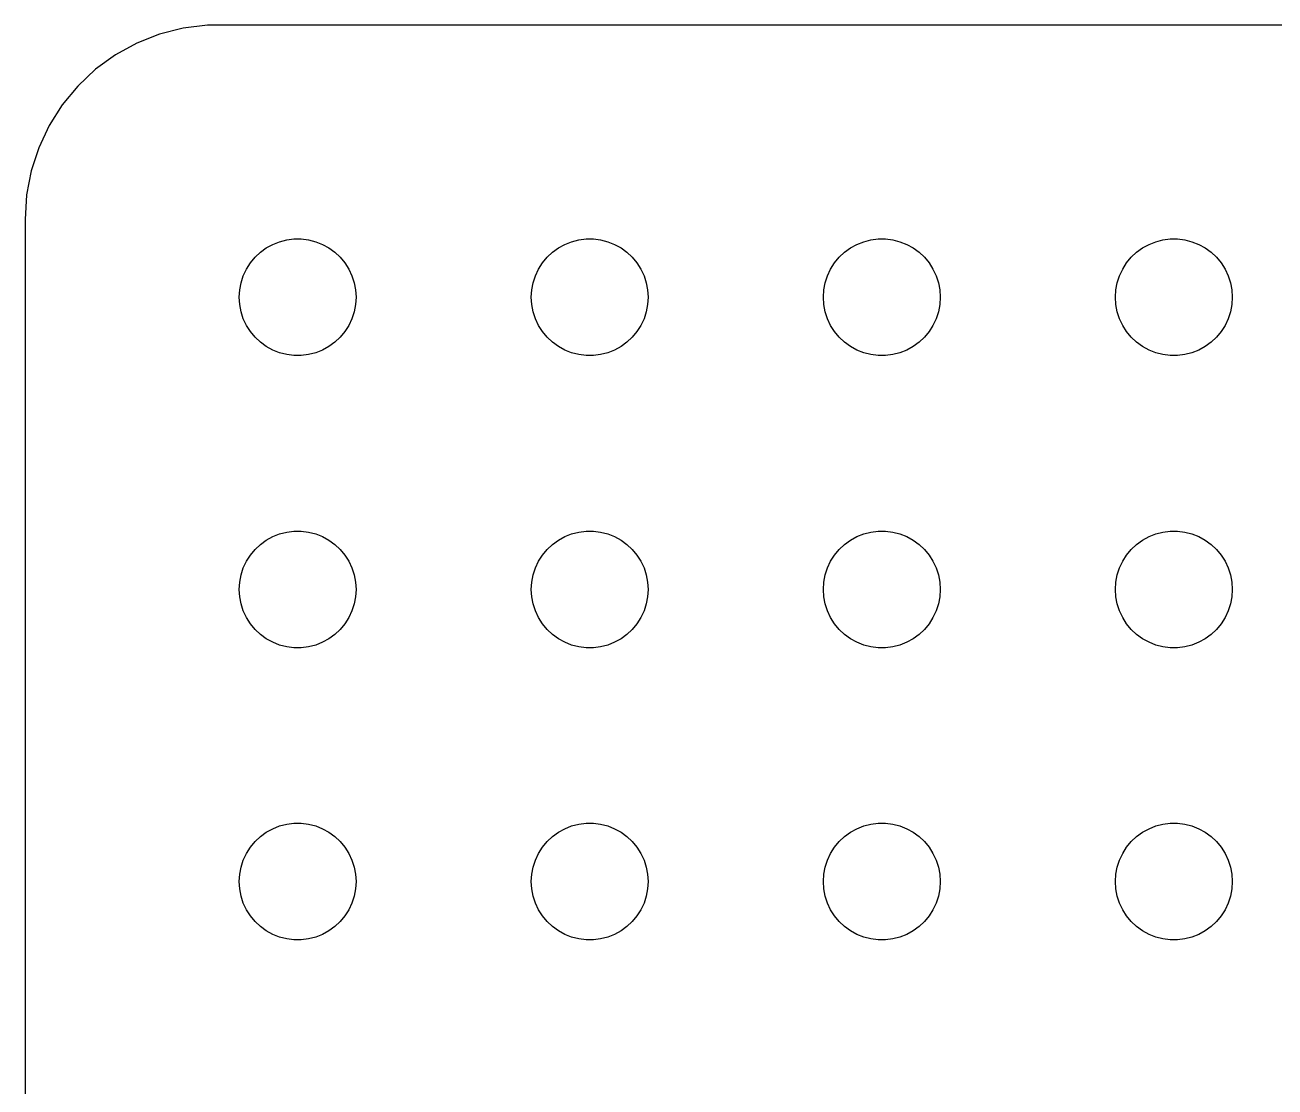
# Model space of a CAD drawing. Header units: metres. Extents: x -134 to 134, y 290 to 736.
# Drawn here: x -134.5 to -102.4, y 366.73 to 393.99 of the extents above; entities that cross this region are included whole.
import ezdxf

# ---------------------------------------------------------------- set-up
doc = ezdxf.new("R2010")
doc.units = ezdxf.units.M

msp = doc.modelspace()

# ---------------------------------------------------------------- linework, layer by layer
for p, q in [((-130.437, 393.911), (-131.045, 393.755)), ((-129.814, 393.99), (-130.437, 393.911)), ((129.814, 393.99), (-129.814, 393.99)), ((-131.629, 393.524), (-132.179, 393.222)), ((-131.045, 393.755), (-131.629, 393.524)), ((-132.179, 393.222), (-132.687, 392.853)), ((-132.687, 392.853), (-133.145, 392.423)), ((-133.145, 392.423), (-133.545, 391.939)), ((-133.545, 391.939), (-133.882, 391.409)), ((-133.882, 391.409), (-134.149, 390.841)), ((-134.149, 390.841), (-134.343, 390.243)), ((-134.343, 390.243), (-134.461, 389.627)), ((-134.461, 389.627), (-134.5, 389)), ((-134.5, 389), (-134.5, 295)), ((-128.139, 388.357), (-127.964, 388.427)), ((-127.964, 388.427), (-127.781, 388.473)), ((-127.781, 388.473), (-127.594, 388.497)), ((-127.594, 388.497), (-127.406, 388.497)), ((-127.406, 388.497), (-127.219, 388.473)), ((-127.219, 388.473), (-127.036, 388.427)), ((-127.036, 388.427), (-126.861, 388.357)), ((-120.639, 388.357), (-120.464, 388.427)), ((-120.464, 388.427), (-120.281, 388.473)), ((-120.281, 388.473), (-120.094, 388.497)), ((-120.094, 388.497), (-119.906, 388.497)), ((-119.906, 388.497), (-119.719, 388.473)), ((-119.719, 388.473), (-119.536, 388.427)), ((-119.536, 388.427), (-119.361, 388.357)), ((-113.139, 388.357), (-112.964, 388.427)), ((-112.964, 388.427), (-112.781, 388.473)), ((-112.781, 388.473), (-112.594, 388.497)), ((-112.594, 388.497), (-112.406, 388.497)), ((-112.406, 388.497), (-112.219, 388.473)), ((-112.219, 388.473), (-112.036, 388.427)), ((-112.036, 388.427), (-111.861, 388.357)), ((-105.639, 388.357), (-105.464, 388.427)), ((-105.464, 388.427), (-105.281, 388.473)), ((-105.281, 388.473), (-105.094, 388.497)), ((-105.094, 388.497), (-104.906, 388.497)), ((-104.906, 388.497), (-104.719, 388.473)), ((-104.719, 388.473), (-104.536, 388.427)), ((-104.536, 388.427), (-104.361, 388.357)), ((-128.593, 388.027), (-128.456, 388.156)), ((-128.456, 388.156), (-128.304, 388.266)), ((-128.304, 388.266), (-128.139, 388.357)), ((-126.861, 388.357), (-126.696, 388.266)), ((-126.696, 388.266), (-126.544, 388.156)), ((-126.544, 388.156), (-126.407, 388.027)), ((-121.093, 388.027), (-120.956, 388.156)), ((-120.956, 388.156), (-120.804, 388.266)), ((-120.804, 388.266), (-120.639, 388.357)), ((-119.361, 388.357), (-119.196, 388.266)), ((-119.196, 388.266), (-119.044, 388.156)), ((-119.044, 388.156), (-118.907, 388.027)), ((-113.593, 388.027), (-113.456, 388.156)), ((-113.456, 388.156), (-113.304, 388.266)), ((-113.304, 388.266), (-113.139, 388.357)), ((-111.861, 388.357), (-111.696, 388.266)), ((-111.696, 388.266), (-111.544, 388.156)), ((-111.544, 388.156), (-111.407, 388.027)), ((-106.093, 388.027), (-105.956, 388.156)), ((-105.956, 388.156), (-105.804, 388.266)), ((-105.804, 388.266), (-105.639, 388.357)), ((-104.361, 388.357), (-104.196, 388.266)), ((-104.196, 388.266), (-104.044, 388.156)), ((-104.044, 388.156), (-103.907, 388.027)), ((-128.895, 387.552), (-128.814, 387.723)), ((-128.814, 387.723), (-128.714, 387.882)), ((-128.714, 387.882), (-128.593, 388.027)), ((-126.407, 388.027), (-126.286, 387.882)), ((-126.286, 387.882), (-126.186, 387.723)), ((-126.186, 387.723), (-126.105, 387.552)), ((-121.395, 387.552), (-121.314, 387.723)), ((-121.314, 387.723), (-121.214, 387.882)), ((-121.214, 387.882), (-121.093, 388.027)), ((-118.907, 388.027), (-118.786, 387.882)), ((-118.786, 387.882), (-118.686, 387.723)), ((-118.686, 387.723), (-118.605, 387.552)), ((-113.895, 387.552), (-113.814, 387.723)), ((-113.814, 387.723), (-113.714, 387.882)), ((-113.714, 387.882), (-113.593, 388.027)), ((-111.407, 388.027), (-111.286, 387.882)), ((-111.286, 387.882), (-111.186, 387.723)), ((-111.186, 387.723), (-111.105, 387.552)), ((-106.395, 387.552), (-106.314, 387.723)), ((-106.314, 387.723), (-106.214, 387.882)), ((-106.214, 387.882), (-106.093, 388.027)), ((-103.907, 388.027), (-103.786, 387.882)), ((-103.786, 387.882), (-103.686, 387.723)), ((-103.686, 387.723), (-103.605, 387.552)), ((-128.953, 387.373), (-128.895, 387.552)), ((-126.105, 387.552), (-126.047, 387.373)), ((-121.453, 387.373), (-121.395, 387.552)), ((-118.605, 387.552), (-118.547, 387.373)), ((-113.953, 387.373), (-113.895, 387.552)), ((-111.105, 387.552), (-111.047, 387.373)), ((-106.453, 387.373), (-106.395, 387.552)), ((-103.605, 387.552), (-103.547, 387.373)), ((-129, 387), (-128.988, 387.188)), ((-128.988, 387.188), (-128.953, 387.373)), ((-126.047, 387.373), (-126.012, 387.188)), ((-126.012, 387.188), (-126, 387)), ((-121.5, 387), (-121.488, 387.188)), ((-121.488, 387.188), (-121.453, 387.373)), ((-118.547, 387.373), (-118.512, 387.188)), ((-118.512, 387.188), (-118.5, 387)), ((-114, 387), (-113.988, 387.188)), ((-113.988, 387.188), (-113.953, 387.373)), ((-111.047, 387.373), (-111.012, 387.188)), ((-111.012, 387.188), (-111, 387)), ((-106.5, 387), (-106.488, 387.188)), ((-106.488, 387.188), (-106.453, 387.373)), ((-103.547, 387.373), (-103.512, 387.188)), ((-103.512, 387.188), (-103.5, 387)), ((-128.988, 386.812), (-129, 387)), ((-128.953, 386.627), (-128.988, 386.812)), ((-126.012, 386.812), (-126.047, 386.627)), ((-126, 387), (-126.012, 386.812)), ((-121.488, 386.812), (-121.5, 387)), ((-121.453, 386.627), (-121.488, 386.812)), ((-118.512, 386.812), (-118.547, 386.627)), ((-118.5, 387), (-118.512, 386.812)), ((-113.988, 386.812), (-114, 387)), ((-113.953, 386.627), (-113.988, 386.812)), ((-111.012, 386.812), (-111.047, 386.627)), ((-111, 387), (-111.012, 386.812)), ((-106.488, 386.812), (-106.5, 387)), ((-106.453, 386.627), (-106.488, 386.812)), ((-103.512, 386.812), (-103.547, 386.627)), ((-103.5, 387), (-103.512, 386.812)), ((-128.895, 386.448), (-128.953, 386.627)), ((-128.814, 386.277), (-128.895, 386.448)), ((-126.105, 386.448), (-126.186, 386.277)), ((-126.047, 386.627), (-126.105, 386.448)), ((-121.395, 386.448), (-121.453, 386.627)), ((-121.314, 386.277), (-121.395, 386.448)), ((-118.605, 386.448), (-118.686, 386.277)), ((-118.547, 386.627), (-118.605, 386.448)), ((-113.895, 386.448), (-113.953, 386.627)), ((-113.814, 386.277), (-113.895, 386.448)), ((-111.105, 386.448), (-111.186, 386.277)), ((-111.047, 386.627), (-111.105, 386.448)), ((-106.395, 386.448), (-106.453, 386.627)), ((-106.314, 386.277), (-106.395, 386.448)), ((-103.605, 386.448), (-103.686, 386.277)), ((-103.547, 386.627), (-103.605, 386.448)), ((-128.714, 386.118), (-128.814, 386.277)), ((-128.593, 385.973), (-128.714, 386.118)), ((-126.286, 386.118), (-126.407, 385.973)), ((-126.186, 386.277), (-126.286, 386.118)), ((-121.214, 386.118), (-121.314, 386.277)), ((-121.093, 385.973), (-121.214, 386.118)), ((-118.786, 386.118), (-118.907, 385.973)), ((-118.686, 386.277), (-118.786, 386.118)), ((-113.714, 386.118), (-113.814, 386.277)), ((-113.593, 385.973), (-113.714, 386.118)), ((-111.286, 386.118), (-111.407, 385.973)), ((-111.186, 386.277), (-111.286, 386.118)), ((-106.214, 386.118), (-106.314, 386.277)), ((-106.093, 385.973), (-106.214, 386.118)), ((-103.786, 386.118), (-103.907, 385.973)), ((-103.686, 386.277), (-103.786, 386.118)), ((-128.456, 385.844), (-128.593, 385.973)), ((-128.304, 385.734), (-128.456, 385.844)), ((-126.544, 385.844), (-126.696, 385.734)), ((-126.407, 385.973), (-126.544, 385.844)), ((-120.956, 385.844), (-121.093, 385.973)), ((-120.804, 385.734), (-120.956, 385.844)), ((-119.044, 385.844), (-119.196, 385.734)), ((-118.907, 385.973), (-119.044, 385.844)), ((-113.456, 385.844), (-113.593, 385.973)), ((-113.304, 385.734), (-113.456, 385.844)), ((-111.544, 385.844), (-111.696, 385.734)), ((-111.407, 385.973), (-111.544, 385.844)), ((-105.956, 385.844), (-106.093, 385.973)), ((-105.804, 385.734), (-105.956, 385.844)), ((-104.044, 385.844), (-104.196, 385.734)), ((-103.907, 385.973), (-104.044, 385.844)), ((-128.139, 385.643), (-128.304, 385.734)), ((-127.964, 385.573), (-128.139, 385.643)), ((-127.781, 385.527), (-127.964, 385.573)), ((-127.594, 385.503), (-127.781, 385.527)), ((-127.406, 385.503), (-127.594, 385.503)), ((-127.219, 385.527), (-127.406, 385.503)), ((-127.036, 385.573), (-127.219, 385.527)), ((-126.861, 385.643), (-127.036, 385.573)), ((-126.696, 385.734), (-126.861, 385.643)), ((-120.639, 385.643), (-120.804, 385.734)), ((-120.464, 385.573), (-120.639, 385.643)), ((-120.281, 385.527), (-120.464, 385.573)), ((-120.094, 385.503), (-120.281, 385.527)), ((-119.906, 385.503), (-120.094, 385.503)), ((-119.719, 385.527), (-119.906, 385.503)), ((-119.536, 385.573), (-119.719, 385.527)), ((-119.361, 385.643), (-119.536, 385.573)), ((-119.196, 385.734), (-119.361, 385.643)), ((-113.139, 385.643), (-113.304, 385.734)), ((-112.964, 385.573), (-113.139, 385.643)), ((-112.781, 385.527), (-112.964, 385.573)), ((-112.594, 385.503), (-112.781, 385.527)), ((-112.406, 385.503), (-112.594, 385.503)), ((-112.219, 385.527), (-112.406, 385.503)), ((-112.036, 385.573), (-112.219, 385.527)), ((-111.861, 385.643), (-112.036, 385.573)), ((-111.696, 385.734), (-111.861, 385.643)), ((-105.639, 385.643), (-105.804, 385.734)), ((-105.464, 385.573), (-105.639, 385.643)), ((-105.281, 385.527), (-105.464, 385.573)), ((-105.094, 385.503), (-105.281, 385.527)), ((-104.906, 385.503), (-105.094, 385.503)), ((-104.719, 385.527), (-104.906, 385.503)), ((-104.536, 385.573), (-104.719, 385.527)), ((-104.361, 385.643), (-104.536, 385.573)), ((-104.196, 385.734), (-104.361, 385.643)), ((-127.781, 380.973), (-127.594, 380.997)), ((-127.594, 380.997), (-127.406, 380.997)), ((-127.406, 380.997), (-127.219, 380.973)), ((-120.281, 380.973), (-120.094, 380.997)), ((-120.094, 380.997), (-119.906, 380.997)), ((-119.906, 380.997), (-119.719, 380.973)), ((-112.781, 380.973), (-112.594, 380.997)), ((-112.594, 380.997), (-112.406, 380.997)), ((-112.406, 380.997), (-112.219, 380.973)), ((-105.281, 380.973), (-105.094, 380.997)), ((-105.094, 380.997), (-104.906, 380.997)), ((-104.906, 380.997), (-104.719, 380.973)), ((-128.456, 380.656), (-128.304, 380.766)), ((-128.304, 380.766), (-128.139, 380.857)), ((-128.139, 380.857), (-127.964, 380.927)), ((-127.964, 380.927), (-127.781, 380.973)), ((-127.219, 380.973), (-127.036, 380.927)), ((-127.036, 380.927), (-126.861, 380.857)), ((-126.861, 380.857), (-126.696, 380.766)), ((-126.696, 380.766), (-126.544, 380.656)), ((-120.956, 380.656), (-120.804, 380.766)), ((-120.804, 380.766), (-120.639, 380.857)), ((-120.639, 380.857), (-120.464, 380.927)), ((-120.464, 380.927), (-120.281, 380.973)), ((-119.719, 380.973), (-119.536, 380.927)), ((-119.536, 380.927), (-119.361, 380.857)), ((-119.361, 380.857), (-119.196, 380.766)), ((-119.196, 380.766), (-119.044, 380.656)), ((-113.456, 380.656), (-113.304, 380.766)), ((-113.304, 380.766), (-113.139, 380.857)), ((-113.139, 380.857), (-112.964, 380.927)), ((-112.964, 380.927), (-112.781, 380.973)), ((-112.219, 380.973), (-112.036, 380.927)), ((-112.036, 380.927), (-111.861, 380.857)), ((-111.861, 380.857), (-111.696, 380.766)), ((-111.696, 380.766), (-111.544, 380.656)), ((-105.956, 380.656), (-105.804, 380.766)), ((-105.804, 380.766), (-105.639, 380.857)), ((-105.639, 380.857), (-105.464, 380.927)), ((-105.464, 380.927), (-105.281, 380.973)), ((-104.719, 380.973), (-104.536, 380.927)), ((-104.536, 380.927), (-104.361, 380.857)), ((-104.361, 380.857), (-104.196, 380.766)), ((-104.196, 380.766), (-104.044, 380.656)), ((-128.814, 380.223), (-128.714, 380.382)), ((-128.714, 380.382), (-128.593, 380.527)), ((-128.593, 380.527), (-128.456, 380.656)), ((-126.544, 380.656), (-126.407, 380.527)), ((-126.407, 380.527), (-126.286, 380.382)), ((-126.286, 380.382), (-126.186, 380.223)), ((-121.314, 380.223), (-121.214, 380.382)), ((-121.214, 380.382), (-121.093, 380.527)), ((-121.093, 380.527), (-120.956, 380.656)), ((-119.044, 380.656), (-118.907, 380.527)), ((-118.907, 380.527), (-118.786, 380.382)), ((-118.786, 380.382), (-118.686, 380.223)), ((-113.814, 380.223), (-113.714, 380.382)), ((-113.714, 380.382), (-113.593, 380.527)), ((-113.593, 380.527), (-113.456, 380.656)), ((-111.544, 380.656), (-111.407, 380.527)), ((-111.407, 380.527), (-111.286, 380.382)), ((-111.286, 380.382), (-111.186, 380.223)), ((-106.314, 380.223), (-106.214, 380.382)), ((-106.214, 380.382), (-106.093, 380.527)), ((-106.093, 380.527), (-105.956, 380.656)), ((-104.044, 380.656), (-103.907, 380.527)), ((-103.907, 380.527), (-103.786, 380.382)), ((-103.786, 380.382), (-103.686, 380.223)), ((-128.953, 379.873), (-128.895, 380.052)), ((-128.895, 380.052), (-128.814, 380.223)), ((-126.186, 380.223), (-126.105, 380.052)), ((-126.105, 380.052), (-126.047, 379.873)), ((-121.453, 379.873), (-121.395, 380.052)), ((-121.395, 380.052), (-121.314, 380.223)), ((-118.686, 380.223), (-118.605, 380.052)), ((-118.605, 380.052), (-118.547, 379.873)), ((-113.953, 379.873), (-113.895, 380.052)), ((-113.895, 380.052), (-113.814, 380.223)), ((-111.186, 380.223), (-111.105, 380.052)), ((-111.105, 380.052), (-111.047, 379.873)), ((-106.453, 379.873), (-106.395, 380.052)), ((-106.395, 380.052), (-106.314, 380.223)), ((-103.686, 380.223), (-103.605, 380.052)), ((-103.605, 380.052), (-103.547, 379.873)), ((-128.988, 379.688), (-128.953, 379.873)), ((-126.047, 379.873), (-126.012, 379.688)), ((-121.488, 379.688), (-121.453, 379.873)), ((-118.547, 379.873), (-118.512, 379.688)), ((-113.988, 379.688), (-113.953, 379.873)), ((-111.047, 379.873), (-111.012, 379.688)), ((-106.488, 379.688), (-106.453, 379.873)), ((-103.547, 379.873), (-103.512, 379.688)), ((-129, 379.5), (-128.988, 379.688)), ((-128.988, 379.312), (-129, 379.5)), ((-126.012, 379.688), (-126, 379.5)), ((-126, 379.5), (-126.012, 379.312)), ((-121.5, 379.5), (-121.488, 379.688)), ((-121.488, 379.312), (-121.5, 379.5)), ((-118.512, 379.688), (-118.5, 379.5)), ((-118.5, 379.5), (-118.512, 379.312)), ((-114, 379.5), (-113.988, 379.688)), ((-113.988, 379.312), (-114, 379.5)), ((-111.012, 379.688), (-111, 379.5)), ((-111, 379.5), (-111.012, 379.312)), ((-106.5, 379.5), (-106.488, 379.688)), ((-106.488, 379.312), (-106.5, 379.5)), ((-103.512, 379.688), (-103.5, 379.5)), ((-103.5, 379.5), (-103.512, 379.312)), ((-128.953, 379.127), (-128.988, 379.312)), ((-128.895, 378.948), (-128.953, 379.127)), ((-126.047, 379.127), (-126.105, 378.948)), ((-126.012, 379.312), (-126.047, 379.127)), ((-121.453, 379.127), (-121.488, 379.312)), ((-121.395, 378.948), (-121.453, 379.127)), ((-118.547, 379.127), (-118.605, 378.948)), ((-118.512, 379.312), (-118.547, 379.127)), ((-113.953, 379.127), (-113.988, 379.312)), ((-113.895, 378.948), (-113.953, 379.127)), ((-111.047, 379.127), (-111.105, 378.948)), ((-111.012, 379.312), (-111.047, 379.127)), ((-106.453, 379.127), (-106.488, 379.312)), ((-106.395, 378.948), (-106.453, 379.127)), ((-103.547, 379.127), (-103.605, 378.948)), ((-103.512, 379.312), (-103.547, 379.127)), ((-128.814, 378.777), (-128.895, 378.948)), ((-128.714, 378.618), (-128.814, 378.777)), ((-126.186, 378.777), (-126.286, 378.618)), ((-126.105, 378.948), (-126.186, 378.777)), ((-121.314, 378.777), (-121.395, 378.948)), ((-121.214, 378.618), (-121.314, 378.777)), ((-118.686, 378.777), (-118.786, 378.618)), ((-118.605, 378.948), (-118.686, 378.777)), ((-113.814, 378.777), (-113.895, 378.948)), ((-113.714, 378.618), (-113.814, 378.777)), ((-111.186, 378.777), (-111.286, 378.618)), ((-111.105, 378.948), (-111.186, 378.777)), ((-106.314, 378.777), (-106.395, 378.948)), ((-106.214, 378.618), (-106.314, 378.777)), ((-103.686, 378.777), (-103.786, 378.618)), ((-103.605, 378.948), (-103.686, 378.777)), ((-128.593, 378.473), (-128.714, 378.618)), ((-128.456, 378.344), (-128.593, 378.473)), ((-126.407, 378.473), (-126.544, 378.344)), ((-126.286, 378.618), (-126.407, 378.473)), ((-121.093, 378.473), (-121.214, 378.618)), ((-120.956, 378.344), (-121.093, 378.473)), ((-118.907, 378.473), (-119.044, 378.344)), ((-118.786, 378.618), (-118.907, 378.473)), ((-113.593, 378.473), (-113.714, 378.618)), ((-113.456, 378.344), (-113.593, 378.473)), ((-111.407, 378.473), (-111.544, 378.344)), ((-111.286, 378.618), (-111.407, 378.473)), ((-106.093, 378.473), (-106.214, 378.618)), ((-105.956, 378.344), (-106.093, 378.473)), ((-103.907, 378.473), (-104.044, 378.344)), ((-103.786, 378.618), (-103.907, 378.473)), ((-128.304, 378.234), (-128.456, 378.344)), ((-128.139, 378.143), (-128.304, 378.234)), ((-127.964, 378.073), (-128.139, 378.143)), ((-126.861, 378.143), (-127.036, 378.073)), ((-126.696, 378.234), (-126.861, 378.143)), ((-126.544, 378.344), (-126.696, 378.234)), ((-120.804, 378.234), (-120.956, 378.344)), ((-120.639, 378.143), (-120.804, 378.234)), ((-120.464, 378.073), (-120.639, 378.143)), ((-119.361, 378.143), (-119.536, 378.073)), ((-119.196, 378.234), (-119.361, 378.143)), ((-119.044, 378.344), (-119.196, 378.234)), ((-113.304, 378.234), (-113.456, 378.344)), ((-113.139, 378.143), (-113.304, 378.234)), ((-112.964, 378.073), (-113.139, 378.143)), ((-111.861, 378.143), (-112.036, 378.073)), ((-111.696, 378.234), (-111.861, 378.143)), ((-111.544, 378.344), (-111.696, 378.234)), ((-105.804, 378.234), (-105.956, 378.344)), ((-105.639, 378.143), (-105.804, 378.234)), ((-105.464, 378.073), (-105.639, 378.143)), ((-104.361, 378.143), (-104.536, 378.073)), ((-104.196, 378.234), (-104.361, 378.143)), ((-104.044, 378.344), (-104.196, 378.234)), ((-127.781, 378.027), (-127.964, 378.073)), ((-127.594, 378.003), (-127.781, 378.027)), ((-127.406, 378.003), (-127.594, 378.003)), ((-127.219, 378.027), (-127.406, 378.003)), ((-127.036, 378.073), (-127.219, 378.027)), ((-120.281, 378.027), (-120.464, 378.073)), ((-120.094, 378.003), (-120.281, 378.027)), ((-119.906, 378.003), (-120.094, 378.003)), ((-119.719, 378.027), (-119.906, 378.003)), ((-119.536, 378.073), (-119.719, 378.027)), ((-112.781, 378.027), (-112.964, 378.073)), ((-112.594, 378.003), (-112.781, 378.027)), ((-112.406, 378.003), (-112.594, 378.003)), ((-112.219, 378.027), (-112.406, 378.003)), ((-112.036, 378.073), (-112.219, 378.027)), ((-105.281, 378.027), (-105.464, 378.073)), ((-105.094, 378.003), (-105.281, 378.027)), ((-104.906, 378.003), (-105.094, 378.003)), ((-104.719, 378.027), (-104.906, 378.003)), ((-104.536, 378.073), (-104.719, 378.027)), ((-128.304, 373.266), (-128.139, 373.357)), ((-128.139, 373.357), (-127.964, 373.427)), ((-127.964, 373.427), (-127.781, 373.473)), ((-127.781, 373.473), (-127.594, 373.497)), ((-127.594, 373.497), (-127.406, 373.497)), ((-127.406, 373.497), (-127.219, 373.473)), ((-127.219, 373.473), (-127.036, 373.427)), ((-127.036, 373.427), (-126.861, 373.357)), ((-126.861, 373.357), (-126.696, 373.266)), ((-120.804, 373.266), (-120.639, 373.357)), ((-120.639, 373.357), (-120.464, 373.427)), ((-120.464, 373.427), (-120.281, 373.473)), ((-120.281, 373.473), (-120.094, 373.497)), ((-120.094, 373.497), (-119.906, 373.497)), ((-119.906, 373.497), (-119.719, 373.473)), ((-119.719, 373.473), (-119.536, 373.427)), ((-119.536, 373.427), (-119.361, 373.357)), ((-119.361, 373.357), (-119.196, 373.266)), ((-113.304, 373.266), (-113.139, 373.357)), ((-113.139, 373.357), (-112.964, 373.427)), ((-112.964, 373.427), (-112.781, 373.473)), ((-112.781, 373.473), (-112.594, 373.497)), ((-112.594, 373.497), (-112.406, 373.497)), ((-112.406, 373.497), (-112.219, 373.473)), ((-112.219, 373.473), (-112.036, 373.427)), ((-112.036, 373.427), (-111.861, 373.357)), ((-111.861, 373.357), (-111.696, 373.266)), ((-105.804, 373.266), (-105.639, 373.357)), ((-105.639, 373.357), (-105.464, 373.427)), ((-105.464, 373.427), (-105.281, 373.473)), ((-105.281, 373.473), (-105.094, 373.497)), ((-105.094, 373.497), (-104.906, 373.497)), ((-104.906, 373.497), (-104.719, 373.473)), ((-104.719, 373.473), (-104.536, 373.427)), ((-104.536, 373.427), (-104.361, 373.357)), ((-104.361, 373.357), (-104.196, 373.266)), ((-128.714, 372.882), (-128.593, 373.027)), ((-128.593, 373.027), (-128.456, 373.156)), ((-128.456, 373.156), (-128.304, 373.266)), ((-126.696, 373.266), (-126.544, 373.156)), ((-126.544, 373.156), (-126.407, 373.027)), ((-126.407, 373.027), (-126.286, 372.882)), ((-121.214, 372.882), (-121.093, 373.027)), ((-121.093, 373.027), (-120.956, 373.156)), ((-120.956, 373.156), (-120.804, 373.266)), ((-119.196, 373.266), (-119.044, 373.156)), ((-119.044, 373.156), (-118.907, 373.027)), ((-118.907, 373.027), (-118.786, 372.882)), ((-113.714, 372.882), (-113.593, 373.027)), ((-113.593, 373.027), (-113.456, 373.156)), ((-113.456, 373.156), (-113.304, 373.266)), ((-111.696, 373.266), (-111.544, 373.156)), ((-111.544, 373.156), (-111.407, 373.027)), ((-111.407, 373.027), (-111.286, 372.882)), ((-106.214, 372.882), (-106.093, 373.027)), ((-106.093, 373.027), (-105.956, 373.156)), ((-105.956, 373.156), (-105.804, 373.266)), ((-104.196, 373.266), (-104.044, 373.156)), ((-104.044, 373.156), (-103.907, 373.027)), ((-103.907, 373.027), (-103.786, 372.882)), ((-128.895, 372.552), (-128.814, 372.723)), ((-128.814, 372.723), (-128.714, 372.882)), ((-126.286, 372.882), (-126.186, 372.723)), ((-126.186, 372.723), (-126.105, 372.552)), ((-121.395, 372.552), (-121.314, 372.723)), ((-121.314, 372.723), (-121.214, 372.882)), ((-118.786, 372.882), (-118.686, 372.723)), ((-118.686, 372.723), (-118.605, 372.552)), ((-113.895, 372.552), (-113.814, 372.723)), ((-113.814, 372.723), (-113.714, 372.882)), ((-111.286, 372.882), (-111.186, 372.723)), ((-111.186, 372.723), (-111.105, 372.552)), ((-106.395, 372.552), (-106.314, 372.723)), ((-106.314, 372.723), (-106.214, 372.882)), ((-103.786, 372.882), (-103.686, 372.723)), ((-103.686, 372.723), (-103.605, 372.552)), ((-128.988, 372.188), (-128.953, 372.373)), ((-128.953, 372.373), (-128.895, 372.552)), ((-126.105, 372.552), (-126.047, 372.373)), ((-126.047, 372.373), (-126.012, 372.188)), ((-121.488, 372.188), (-121.453, 372.373)), ((-121.453, 372.373), (-121.395, 372.552)), ((-118.605, 372.552), (-118.547, 372.373)), ((-118.547, 372.373), (-118.512, 372.188)), ((-113.988, 372.188), (-113.953, 372.373)), ((-113.953, 372.373), (-113.895, 372.552)), ((-111.105, 372.552), (-111.047, 372.373)), ((-111.047, 372.373), (-111.012, 372.188)), ((-106.488, 372.188), (-106.453, 372.373)), ((-106.453, 372.373), (-106.395, 372.552)), ((-103.605, 372.552), (-103.547, 372.373)), ((-103.547, 372.373), (-103.512, 372.188)), ((-129, 372), (-128.988, 372.188)), ((-128.988, 371.812), (-129, 372)), ((-126.012, 372.188), (-126, 372)), ((-126, 372), (-126.012, 371.812)), ((-121.5, 372), (-121.488, 372.188)), ((-121.488, 371.812), (-121.5, 372)), ((-118.512, 372.188), (-118.5, 372)), ((-118.5, 372), (-118.512, 371.812)), ((-114, 372), (-113.988, 372.188)), ((-113.988, 371.812), (-114, 372)), ((-111.012, 372.188), (-111, 372)), ((-111, 372), (-111.012, 371.812)), ((-106.5, 372), (-106.488, 372.188)), ((-106.488, 371.812), (-106.5, 372)), ((-103.512, 372.188), (-103.5, 372)), ((-103.5, 372), (-103.512, 371.812)), ((-128.953, 371.627), (-128.988, 371.812)), ((-126.012, 371.812), (-126.047, 371.627)), ((-121.453, 371.627), (-121.488, 371.812)), ((-118.512, 371.812), (-118.547, 371.627)), ((-113.953, 371.627), (-113.988, 371.812)), ((-111.012, 371.812), (-111.047, 371.627)), ((-106.453, 371.627), (-106.488, 371.812)), ((-103.512, 371.812), (-103.547, 371.627)), ((-128.895, 371.448), (-128.953, 371.627)), ((-128.814, 371.277), (-128.895, 371.448)), ((-126.105, 371.448), (-126.186, 371.277)), ((-126.047, 371.627), (-126.105, 371.448)), ((-121.395, 371.448), (-121.453, 371.627)), ((-121.314, 371.277), (-121.395, 371.448)), ((-118.605, 371.448), (-118.686, 371.277)), ((-118.547, 371.627), (-118.605, 371.448)), ((-113.895, 371.448), (-113.953, 371.627)), ((-113.814, 371.277), (-113.895, 371.448)), ((-111.105, 371.448), (-111.186, 371.277)), ((-111.047, 371.627), (-111.105, 371.448)), ((-106.395, 371.448), (-106.453, 371.627)), ((-106.314, 371.277), (-106.395, 371.448)), ((-103.605, 371.448), (-103.686, 371.277)), ((-103.547, 371.627), (-103.605, 371.448)), ((-128.714, 371.118), (-128.814, 371.277)), ((-128.593, 370.973), (-128.714, 371.118)), ((-126.286, 371.118), (-126.407, 370.973)), ((-126.186, 371.277), (-126.286, 371.118)), ((-121.214, 371.118), (-121.314, 371.277)), ((-121.093, 370.973), (-121.214, 371.118)), ((-118.786, 371.118), (-118.907, 370.973)), ((-118.686, 371.277), (-118.786, 371.118)), ((-113.714, 371.118), (-113.814, 371.277)), ((-113.593, 370.973), (-113.714, 371.118)), ((-111.286, 371.118), (-111.407, 370.973)), ((-111.186, 371.277), (-111.286, 371.118)), ((-106.214, 371.118), (-106.314, 371.277)), ((-106.093, 370.973), (-106.214, 371.118)), ((-103.786, 371.118), (-103.907, 370.973)), ((-103.686, 371.277), (-103.786, 371.118)), ((-128.456, 370.844), (-128.593, 370.973)), ((-128.304, 370.734), (-128.456, 370.844)), ((-128.139, 370.643), (-128.304, 370.734)), ((-126.696, 370.734), (-126.861, 370.643)), ((-126.544, 370.844), (-126.696, 370.734)), ((-126.407, 370.973), (-126.544, 370.844)), ((-120.956, 370.844), (-121.093, 370.973)), ((-120.804, 370.734), (-120.956, 370.844)), ((-120.639, 370.643), (-120.804, 370.734)), ((-119.196, 370.734), (-119.361, 370.643)), ((-119.044, 370.844), (-119.196, 370.734)), ((-118.907, 370.973), (-119.044, 370.844)), ((-113.456, 370.844), (-113.593, 370.973)), ((-113.304, 370.734), (-113.456, 370.844)), ((-113.139, 370.643), (-113.304, 370.734)), ((-111.696, 370.734), (-111.861, 370.643)), ((-111.544, 370.844), (-111.696, 370.734)), ((-111.407, 370.973), (-111.544, 370.844)), ((-105.956, 370.844), (-106.093, 370.973)), ((-105.804, 370.734), (-105.956, 370.844)), ((-105.639, 370.643), (-105.804, 370.734)), ((-104.196, 370.734), (-104.361, 370.643)), ((-104.044, 370.844), (-104.196, 370.734)), ((-103.907, 370.973), (-104.044, 370.844)), ((-127.964, 370.573), (-128.139, 370.643)), ((-127.781, 370.527), (-127.964, 370.573)), ((-127.594, 370.503), (-127.781, 370.527)), ((-127.406, 370.503), (-127.594, 370.503)), ((-127.219, 370.527), (-127.406, 370.503)), ((-127.036, 370.573), (-127.219, 370.527)), ((-126.861, 370.643), (-127.036, 370.573)), ((-120.464, 370.573), (-120.639, 370.643)), ((-120.281, 370.527), (-120.464, 370.573)), ((-120.094, 370.503), (-120.281, 370.527)), ((-119.906, 370.503), (-120.094, 370.503)), ((-119.719, 370.527), (-119.906, 370.503)), ((-119.536, 370.573), (-119.719, 370.527)), ((-119.361, 370.643), (-119.536, 370.573)), ((-112.964, 370.573), (-113.139, 370.643)), ((-112.781, 370.527), (-112.964, 370.573)), ((-112.594, 370.503), (-112.781, 370.527)), ((-112.406, 370.503), (-112.594, 370.503)), ((-112.219, 370.527), (-112.406, 370.503)), ((-112.036, 370.573), (-112.219, 370.527)), ((-111.861, 370.643), (-112.036, 370.573)), ((-105.464, 370.573), (-105.639, 370.643)), ((-105.281, 370.527), (-105.464, 370.573)), ((-105.094, 370.503), (-105.281, 370.527)), ((-104.906, 370.503), (-105.094, 370.503)), ((-104.719, 370.527), (-104.906, 370.503)), ((-104.536, 370.573), (-104.719, 370.527)), ((-104.361, 370.643), (-104.536, 370.573))]:
    msp.add_line(p, q)

doc.saveas('drawing.dxf')
